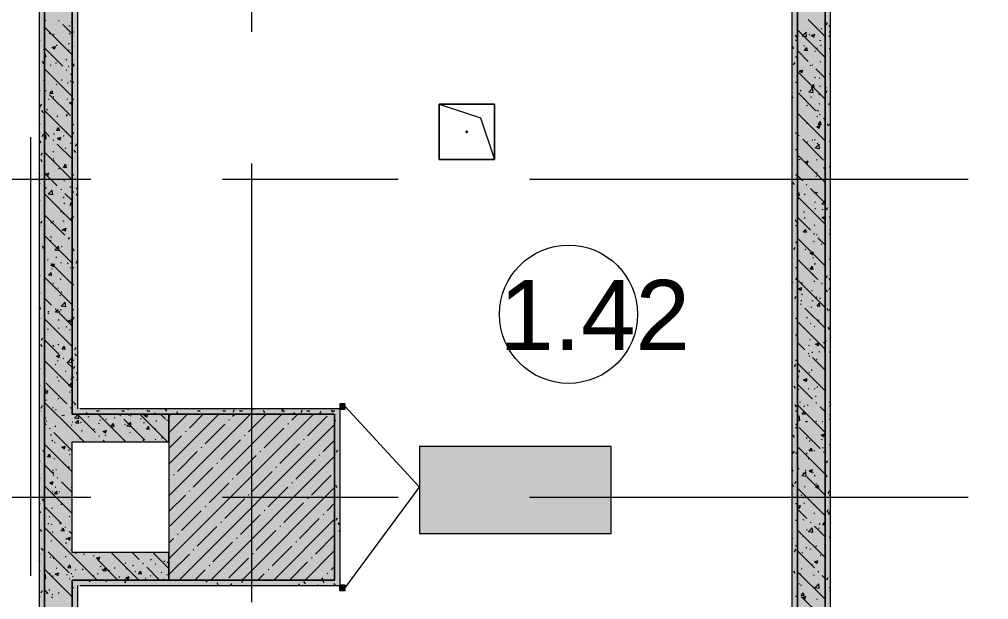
# Model space of a CAD drawing. Header units: millimetres. Extents: x -3817 to 677485, y -22715 to 103890.
# Drawn here: x 65862 to 69370, y 18540 to 20640 of the extents above; entities that cross this region are included whole.
import ezdxf

# ---------------------------------------------------------------- set-up
doc = ezdxf.new("R2010")
doc.units = ezdxf.units.MM
doc.layers.add('PDF _Геометрия', color=7, linetype='Continuous', true_color=0x1d1d1d)
doc.layers.add('PDF _Сплошная заливка', color=7, linetype='Continuous', true_color=0xffffff)
doc.layers.add('PDF _Текст', color=7, linetype='Continuous')
doc.styles.add('PDF GOST-Common', font='arial.ttf')

msp = doc.modelspace()

# ---------------------------------------------------------------- hatches: boundary and pattern name
at = {"layer": 'PDF _Сплошная заливка', "transparency": 33554559}
for points in [[(65933.3, 17441.3), (65953.3, 17441.3), (65953.3, 24711.3), (65933.3, 24711.3), (65933.3, 17971.4)], [(68658.3, 17581.4), (68678.3, 17581.4), (68678.3, 22941.3), (68658.3, 22941.3), (68658.3, 17589.3)], [(68778.3, 17561.3), (68798.3, 17561.3), (68798.3, 22941.3), (68778.3, 22941.3), (68778.3, 17971.4)], [(67003.3, 19211.3), (67003.3, 19231.3), (66053.3, 19231.3), (66053.3, 19211.3), (66721.3, 19211.3)], [(66053.3, 17561.3), (66073.3, 17561.3), (66073.3, 18611.3), (66053.3, 18611.3), (66053.3, 17971.4)], [(67023.3, 18591.3), (67023.3, 18611.3), (66073.3, 18611.3), (66073.3, 18591.3), (67003.3, 18591.3)]]:
    msp.add_hatch(color=256, dxfattribs=at).paths.add_polyline_path(points)

# ---------------------------------------------------------------- linework, layer by layer
at = {"layer": 'PDF _Геометрия', "color": 9, "lineweight": 9, "true_color": 0xc0c0c0}
for points in [[(67383.3, 23061.3), (66503.3, 23061.3), (66503.3, 24611.4), (66403.3, 24611.4), (66403.3, 23061.3), (66053.3, 23061.3), (66053.3, 24611.4), (66403.3, 24611.4), (66403.3, 24711.3), (66053.3, 24711.3), (65953.3, 24711.3), (65953.3, 17461.3), (66053.3, 17461.3), (66803.3, 17461.3), (66803.3, 16791.3), (66803.3, 17441.3), (66803.3, 17461.3), (65953.3, 17461.3), (65953.3, 24711.3), (66383.3, 24711.3), (66403.3, 24711.3), (66403.3, 25211.3), (66883.3, 25211.3), (66895.3, 25211.3)], [(66375.3, 24731.3), (65933.3, 24731.3), (65933.3, 24711.3), (65933.3, 17441.3), (65953.3, 17441.3)], [(68543.3, 22961.3), (68678.3, 22961.3), (68678.3, 17561.3), (66053.3, 17561.3), (66053.3, 18611.3), (66403.3, 18611.3), (66403.3, 18711.3), (66053.3, 18711.3), (66053.3, 19111.3), (66403.3, 19111.3), (66403.3, 19211.3), (66053.3, 19211.3), (66053.3, 22961.3), (67383.3, 22961.3)], [(67388.3, 22961.3), (66073.3, 22961.3), (66053.3, 22961.3), (66053.3, 19231.3), (66053.3, 19211.3), (67003.3, 19211.3), (67003.3, 18611.3), (66073.3, 18611.3), (66053.3, 18611.3), (66053.3, 17561.3), (66073.3, 17561.3), (68678.3, 17561.3), (68678.3, 17581.4), (68678.3, 22941.3), (68678.3, 22961.3), (68538.3, 22961.3)], [(70553.3, 17561.3), (68778.3, 17561.3), (68778.3, 22961.3), (68778.3, 22941.3), (68778.3, 17561.3), (68798.3, 17561.3), (71053.3, 17561.3)], [(67023.3, 18591.3), (67023.3, 18611.3), (67023.3, 19231.3), (67003.3, 19231.3)]]:
    msp.add_lwpolyline(points, dxfattribs=at)
at = {"layer": 'PDF _Геометрия', "color": 7, "lineweight": 9}
for points in [[(68658.3, 22941.3), (68658.3, 22920.4), (68658.3, 17589.3)], [(66073.3, 19231.3), (66073.3, 19252.3), (66073.3, 22933.3)], [(68798.3, 17581.4), (68798.3, 22933.3)], [(67381.3, 20333.3), (67531.3, 20283.3), (67581.3, 20133.3)], [(67003.3, 19231.3), (66081.3, 19231.3)], [(67041.3, 18583.1), (67310.5, 18947.2), (67041.3, 19239.3)], [(66073.3, 17581.4), (66073.3, 18591.3)], [(66081.3, 18591.3), (67023.3, 18591.3)]]:
    msp.add_lwpolyline(points, dxfattribs=at)
at = {"layer": 'PDF _Геометрия', "color": 253, "lineweight": 9, "true_color": 0xaaaaaa}
for points in [[(66703.3, 20594.7), (66703.3, 21229.7)], [(65903.3, 18626), (65903.3, 20213.5)], [(66703.3, 18530.9), (66703.3, 20118.4)], [(64533.8, 20061.3), (66121.3, 20061.3)], [(66597.6, 20061.3), (67232.6, 20061.3)], [(67708.8, 20061.3), (69296.3, 20061.3)], [(64533.8, 18911.3), (66121.3, 18911.3)], [(66597.6, 18911.3), (67232.6, 18911.3)], [(67708.8, 18911.3), (69296.3, 18911.3)]]:
    msp.add_lwpolyline(points, dxfattribs=at)
at = {"layer": 'PDF _Геометрия', "color": 252, "lineweight": 9, "true_color": 0x878787}
for points in [[(65955.3, 20635.2), (65957.9, 20637.2)], [(66006.8, 20634.1), (66004.2, 20636.6)], [(66053.3, 20627.9), (66050.6, 20628.1), (66053.3, 20631.3)], [(68778.3, 20578.2), (68717.4, 20639.1)], [(66053.3, 20512.1), (65953.3, 20612.1)], [(65970.5, 20590.9), (65973.3, 20589.1)], [(66053.3, 20587.6), (66019.3, 20621.5)], [(66042.4, 20617), (66045.7, 20617.5)], [(68778.3, 20502.7), (68678.3, 20602.7)], [(68680.4, 20599), (68682.9, 20596.7)], [(68711.2, 20577), (68695.4, 20579.5), (68709.3, 20593.9)], [(68711.2, 20577), (68709.3, 20593.9)], [(68764.4, 20604.5), (68767, 20606.6)], [(65953.3, 20576.1), (65955.8, 20578)], [(65985.5, 20586.5), (65988, 20584.2)], [(66042.9, 20587.4), (66045.6, 20589.4)], [(68678.3, 20580.2), (68678.9, 20580.3)], [(68720.1, 20585.7), (68723.4, 20586.2)], [(68737.3, 20576.1), (68728.4, 20582.1), (68740.9, 20586.9)], [(68737.3, 20576.1), (68740.9, 20586.8)], [(68758.4, 20565), (68761.2, 20563.2)], [(66019.3, 20470.7), (65953.3, 20536.7)], [(65989.4, 20532.2), (65980.5, 20538.2), (65993, 20543)], [(65989.4, 20532.2), (65993, 20542.9)], [(65995.6, 20546.9), (65999, 20547.3)], [(66040.1, 20552.8), (66043.5, 20553.2)], [(66040.8, 20528.2), (66043.4, 20530.2)], [(68717.4, 20488.3), (68678.3, 20527.4)], [(68701, 20545.1), (68703.8, 20543.3)], [(68714.6, 20526.6), (68704, 20527.5), (68712.6, 20537.8)], [(68714.7, 20526.6), (68712.6, 20537.7)], [(68740.6, 20524.5), (68744, 20524.9)], [(68748.3, 20536.8), (68750.8, 20534.5)], [(68762.2, 20545.4), (68764.9, 20547.4)], [(65953.3, 20518.6), (65953.6, 20518.8)], [(65953.3, 20512.1), (65956.3, 20515.7)], [(65953.3, 20505), (65958.3, 20504.6)], [(65958.4, 20504.5), (65956.3, 20515.7)], [(66030.8, 20496.1), (66033.6, 20494.3)], [(68760.1, 20486.2), (68762.7, 20488.2)], [(66053.3, 20361.2), (65953.3, 20461.3)], [(65973.4, 20476.2), (65976.2, 20474.4)], [(65993.4, 20482.6), (65996.7, 20483.1)], [(66034.4, 20455.6), (66031.9, 20458.1)], [(66038.6, 20469), (66041.3, 20471)], [(68778.3, 20351.9), (68678.3, 20451.9)], [(68694, 20447.2), (68685.2, 20453.1), (68697.6, 20457.9)], [(68693.9, 20454.4), (68697.2, 20454.8)], [(68694, 20447.1), (68697.6, 20457.9)], [(68723, 20474.6), (68725.8, 20472.8)], [(68732.4, 20473.2), (68729.9, 20475.7)], [(68778.3, 20427.4), (68745, 20460.6)], [(66013.9, 20421.4), (66017.3, 20421.8)], [(66046.1, 20418.2), (66048.5, 20415.9)], [(66053.3, 20436.7), (66047, 20443)], [(68741, 20430.7), (68743.5, 20428.4)], [(68757.9, 20427), (68760.6, 20429)], [(65959, 20380.1), (65956.5, 20382.7)], [(65983, 20370.8), (65972.4, 20371.8), (65981, 20382)], [(65983, 20370.8), (65981, 20381.9)], [(65995.4, 20405.7), (65998.3, 20403.9)], [(66036.4, 20409.8), (66039.1, 20411.8)], [(68688.4, 20383.8), (68691.2, 20382)], [(68734.8, 20374.4), (68719, 20376.8), (68732.8, 20391.3)], [(68739.3, 20392.9), (68728.7, 20393.8), (68737.3, 20404)], [(68734.8, 20374.3), (68732.8, 20391.2)], [(68739.3, 20392.8), (68737.3, 20404)], [(68759.4, 20399), (68762.7, 20399.4)], [(65967.2, 20351.2), (65970.5, 20351.7)], [(66047, 20292.1), (65971.6, 20367.6)], [(65985, 20361.4), (65987.5, 20359.1)], [(66034.3, 20350.6), (66036.9, 20352.6)], [(68745, 20309.7), (68678.3, 20376.5)], [(68679.9, 20373.8), (68682.4, 20371.6)], [(68725.9, 20359.9), (68728.7, 20358.1)], [(68755.7, 20367.8), (68758.4, 20369.8)], [(66053.3, 20210.4), (65953.3, 20310.4)], [(65960.8, 20314.8), (65963.6, 20313)], [(66052.3, 20331.7), (66043.4, 20337.7), (66053.3, 20341.5)], [(66052.3, 20331.7), (66053.3, 20334.6)], [(68712.6, 20328.9), (68715.9, 20329.3)], [(68747.8, 20311.6), (68750.3, 20309.3)], [(68753.6, 20308.6), (68756.2, 20310.6)], [(68757.1, 20334.7), (68760.4, 20335.2)], [(65998.3, 20290.9), (66001.1, 20289.1)], [(66032.1, 20291.4), (66034.8, 20293.5)], [(66032.7, 20295.9), (66036, 20296.3)], [(66052.9, 20299.1), (66053.3, 20298.8)], [(68778.3, 20201), (68678.3, 20301)], [(68747.9, 20289.4), (68750.8, 20287.6)], [(68760.1, 20294.7), (68757.6, 20297.2)], [(68778.3, 20276.5), (68772.7, 20282.1)], [(66007.7, 20237.1), (65997.1, 20238), (66005.6, 20248.3)], [(66007.7, 20237.1), (66005.6, 20248.2)], [(68710.4, 20264.6), (68713.7, 20265.1)], [(68748, 20252.6), (68760.5, 20257.4)], [(68748, 20252.6), (68756.9, 20246.7)], [(68751.4, 20249.4), (68754.1, 20251.5)], [(68764, 20259.1), (68753.4, 20260.1), (68761.9, 20270.3)], [(68756.9, 20246.6), (68760.5, 20257.3)], [(68764, 20259.1), (68761.9, 20270.2)], [(68777.7, 20273.5), (68778.3, 20273.6)], [(65971.6, 20216.7), (65953.3, 20235)], [(65953.3, 20220.7), (65957.2, 20224.8)], [(65953.3, 20208.9), (65959.2, 20207.9)], [(65959.2, 20207.9), (65957.2, 20224.8)], [(65985.9, 20225.8), (65989.2, 20226.2)], [(66009, 20202.8), (66000.2, 20208.7), (66012.6, 20213.5)], [(66009, 20202.7), (66012.6, 20213.5)], [(66020.3, 20220.4), (66023.2, 20218.6)], [(66029.9, 20232.2), (66032.6, 20234.3)], [(66030.4, 20231.6), (66033.7, 20232.1)], [(68684.7, 20219.2), (68682.2, 20221.7)], [(68772.7, 20131.2), (68697.2, 20206.6)], [(68740.5, 20205.5), (68742.9, 20203.3)], [(65986.6, 20201.6), (65984.1, 20204.1)], [(66053.3, 20135), (65999.2, 20189)], [(66027.8, 20173), (66030.4, 20175.1)], [(66045.6, 20193), (66048, 20190.8)], [(66051, 20170.4), (66053.3, 20170.7)], [(68713.3, 20198.5), (68716.1, 20196.7)], [(68730.9, 20203.4), (68734.2, 20203.8)], [(68758.4, 20171.8), (68742.6, 20174.2), (68756.4, 20188.6)], [(68749.2, 20190.2), (68751.9, 20192.3)], [(68750.8, 20174.6), (68753.6, 20172.8)], [(68758.4, 20171.7), (68756.4, 20188.6)], [(66053.3, 20059.5), (65953.3, 20159.5)], [(65983.6, 20161.5), (65987, 20162)], [(65984.5, 20136.2), (65986.9, 20133.9)], [(68778.3, 20050.1), (68678.3, 20150.1)], [(68679.4, 20148.7), (68681.8, 20146.4)], [(65985.7, 20129.6), (65988.5, 20127.8)], [(66004.2, 20100.3), (66007.5, 20100.7)], [(66032.4, 20103.4), (66021.7, 20104.3), (66030.3, 20114.5)], [(66023.2, 20105.7), (66026, 20103.9)], [(66025.6, 20113.8), (66028.3, 20115.9)], [(66032.4, 20103.3), (66030.3, 20114.5)], [(68678.3, 20107.9), (68680.8, 20106.4)], [(68684.1, 20133.2), (68687.5, 20133.7)], [(68713.6, 20117.7), (68704.8, 20123.7), (68717.2, 20128.5)], [(68713.6, 20117.7), (68717.2, 20128.4)], [(68747.1, 20131), (68749.7, 20133.1)], [(68772.8, 20104.1), (68775.7, 20102.3)], [(68778.3, 20126.3), (68778, 20126.3), (68778.3, 20126.6)], [(65999.2, 20038.2), (65953.3, 20084.1)], [(65965.7, 20073.8), (65956.9, 20079.8), (65969.3, 20084.6)], [(65965.8, 20073.8), (65969.4, 20084.5)], [(66052.4, 20074), (66053.3, 20073.2)], [(68697.2, 20055.8), (68678.3, 20074.8)], [(68744.9, 20071.9), (68747.6, 20073.9)], [(68747.3, 20086.5), (68749.7, 20084.2)], [(68749.7, 20077.9), (68753, 20078.3)], [(65957.4, 20030.1), (65960.8, 20030.6)], [(66023.5, 20054.7), (66026.1, 20056.7)], [(66045.3, 20035.2), (66048.1, 20033.4)], [(68712.3, 20040.7), (68709.8, 20043.2)], [(66053.3, 19908.6), (65953.3, 20008.6)], [(65982.8, 20005.3), (65966.9, 20007.8), (65980.8, 20022.2)], [(65982.8, 20005.3), (65980.8, 20022.2)], [(66014.3, 20023.1), (66011.8, 20025.6)], [(66021.3, 19995.5), (66024, 19997.5)], [(66053.3, 19984.1), (66026.9, 20010.5)], [(68678.3, 20007.4), (68683.7, 20013.9)], [(68678.3, 20003.5), (68685.8, 20002.8)], [(68778.3, 19899.3), (68678.3, 19999.3)], [(68685.8, 20002.7), (68683.7, 20013.9)], [(68702.9, 20007.8), (68706.2, 20008.2)], [(68778.3, 19974.8), (68724.9, 20028.1)], [(68738.2, 20013.3), (68741, 20011.5)], [(68742.8, 20012.7), (68745.4, 20014.7)], [(68747.4, 20013.6), (68750.7, 20014.1)], [(66023, 19974.8), (66026.3, 19975.2)], [(66045, 19967.9), (66047.5, 19965.6)], [(66053.3, 19970), (66046.4, 19970.6), (66053.3, 19978.7)], [(68680.8, 19993.4), (68683.6, 19991.6)], [(68739.9, 19980.4), (68742.4, 19978.1)], [(68778.3, 19969.7), (68766.1, 19971.6), (68778.3, 19984.2)], [(68775.7, 19989.4), (68778.3, 19987.8)], [(66026.9, 19859.6), (65953.3, 19933.3)], [(65953.3, 19924.4), (65956, 19922.7)], [(66010.6, 19944.3), (66013.5, 19942.5)], [(66019.1, 19936.3), (66021.8, 19938.3)], [(68700.6, 19943.5), (68703.9, 19943.9)], [(68740.6, 19953.5), (68743.3, 19955.5)], [(68776.5, 19917.2), (68767.6, 19923.2), (68778.3, 19927.3)], [(68768, 19952.4), (68771.3, 19952.8)], [(65976.2, 19904.7), (65979.5, 19905.1)], [(65983.9, 19911.1), (65986.4, 19908.8)], [(66020.7, 19910.5), (66024, 19911)], [(66048.1, 19920.5), (66051, 19918.7)], [(68724.9, 19877.3), (68678.3, 19923.9)], [(68678.8, 19923.5), (68681.3, 19921.3)], [(68702.8, 19922.9), (68705.7, 19921.1)], [(68738.4, 19894.3), (68741.1, 19896.3)], [(68776.5, 19917.2), (68778.3, 19922.4)], [(66053.3, 19757.8), (65953.3, 19857.8)], [(66017, 19877.1), (66019.6, 19879.1)], [(66028.6, 19873.3), (66019.8, 19879.3), (66032.2, 19884.1)], [(66028.6, 19873.3), (66032.2, 19884)], [(68710.5, 19869.1), (68699.8, 19870), (68708.4, 19880.2)], [(68710.5, 19869), (68708.4, 19880.2)], [(68721.2, 19882.2), (68724.5, 19882.7)], [(68740, 19862.2), (68737.5, 19864.7)], [(68746.8, 19861.3), (68749.2, 19859)], [(65954.2, 19847), (65953.3, 19852)], [(65953.3, 19847.1), (65954.2, 19847)], [(65973.9, 19840.4), (65977.2, 19840.8)], [(65975.3, 19854), (65978.1, 19852.2)], [(66006.3, 19802.7), (65990.5, 19805.1), (66004.4, 19819.6)], [(66006.3, 19802.6), (66004.4, 19819.5)], [(66014.8, 19817.9), (66017.5, 19819.9)], [(66042, 19844.6), (66039.4, 19847.1)], [(66041.3, 19849.3), (66044.6, 19849.7)], [(66051.8, 19848.8), (66053.3, 19847.5)], [(68778.3, 19748.4), (68678.3, 19848.4)], [(68736.3, 19835.1), (68738.9, 19837.1)], [(68778.3, 19823.9), (68752.6, 19849.6)], [(68763.1, 19828), (68766, 19826.2)], [(68705.7, 19808.2), (68708.5, 19806.4)], [(68733.2, 19788.3), (68724.4, 19794.2), (68736.8, 19799)], [(68733.2, 19788.2), (68736.8, 19799)], [(65966.5, 19769.1), (65964, 19771.6)], [(65985.3, 19744.4), (65976.5, 19750.4), (65989, 19755.1)], [(66053.3, 19682.4), (65979.1, 19756.6)], [(65985.4, 19744.3), (65989, 19755.1)], [(65994.5, 19779.1), (65997.8, 19779.6)], [(66012.6, 19758.7), (66015.3, 19760.8)], [(66035.6, 19759.1), (66038.4, 19757.3)], [(68752.6, 19698.7), (68678.3, 19773)], [(68734.1, 19775.9), (68736.8, 19778)], [(68739.4, 19755.2), (68741.9, 19753)], [(68739.9, 19756.8), (68743.3, 19757.2)], [(65978.8, 19713.3), (65968.2, 19714.2), (65976.8, 19724.5)], [(65978.8, 19713.3), (65976.8, 19724.4)], [(65978.1, 19739.2), (65981, 19737.4)], [(66044.5, 19742.8), (66047, 19740.5)], [(68735.1, 19735.3), (68724.5, 19736.3), (68733.1, 19746.5)], [(68727.8, 19737.7), (68730.6, 19735.9)], [(68732, 19716.7), (68734.6, 19718.8)], [(68735.1, 19735.3), (68733.1, 19746.4)], [(66053.3, 19606.9), (65953.3, 19706.9)], [(65983.4, 19685.9), (65985.9, 19683.7)], [(66010.5, 19699.5), (66013.1, 19701.6)], [(68678.3, 19698.4), (68680.8, 19696.1)], [(68778.3, 19597.5), (68678.3, 19697.5)], [(68693.2, 19686.6), (68696.5, 19687.1)], [(68737.7, 19692.5), (68741, 19692.9)], [(68767.6, 19683.6), (68765.1, 19686.1)], [(66000.2, 19668.7), (66003, 19666.9)], [(66013.2, 19653.7), (66016.5, 19654.1)], [(68690, 19659.3), (68681.1, 19665.3), (68693.6, 19670.1)], [(68690, 19659.3), (68693.6, 19670)], [(68693.1, 19646.8), (68696, 19645)], [(68729.8, 19657.5), (68732.4, 19659.6)], [(65979.1, 19605.7), (65953.3, 19631.5)], [(66008.3, 19640.3), (66011, 19642.4)], [(66029.9, 19600.1), (66014.1, 19602.5), (66027.9, 19616.9)], [(66029.9, 19600), (66028, 19616.9)], [(66051.3, 19623.7), (66053.3, 19621.9)], [(68692.2, 19608.2), (68689.7, 19610.7)], [(68690.9, 19622.4), (68694.2, 19622.8)], [(68730.6, 19622.9), (68733.5, 19621.1)], [(68746.2, 19636.2), (68748.7, 19633.9)], [(68759.8, 19601.6), (68749.2, 19602.5), (68757.7, 19612.7)], [(68759.8, 19601.5), (68757.8, 19612.7)], [(68758.2, 19631.2), (68761.6, 19631.7)], [(65965.6, 19577.9), (65968.4, 19576.1)], [(65966.4, 19583.5), (65969.8, 19584)], [(65994.2, 19590.6), (65991.7, 19593.1)], [(66003.5, 19579.6), (65992.9, 19580.5), (66001.4, 19590.7)], [(66003.5, 19579.5), (66001.5, 19590.7)], [(66006.2, 19581.2), (66008.8, 19583.2)], [(66053.3, 19531.5), (66006.8, 19578)], [(66011, 19589.4), (66014.3, 19589.8)], [(68778.3, 19522.2), (68704.8, 19595.6)], [(68727.6, 19598.3), (68730.3, 19600.4)], [(66053.3, 19456), (65953.3, 19556)], [(66003, 19554), (66005.9, 19552.2)], [(66048.2, 19543.9), (66039.4, 19549.8), (66051.8, 19554.6)], [(66048.2, 19543.8), (66051.8, 19554.6)], [(68778.3, 19446.7), (68678.3, 19546.7)], [(68711.5, 19561.1), (68714.8, 19561.5)], [(68725.5, 19539.2), (68728.1, 19541.2)], [(68752.7, 19552.4), (68755.5, 19550.6)], [(65964.2, 19519.3), (65967.5, 19519.7)], [(66004, 19522), (66006.7, 19524)], [(66031.5, 19528.1), (66034.8, 19528.6)], [(66044, 19517.6), (66046.5, 19515.3)], [(68738.9, 19530.1), (68741.4, 19527.8)], [(68777, 19505.8), (68778.3, 19505.9)], [(66006.8, 19427.2), (65953.3, 19480.7)], [(66025.1, 19483.5), (66027.9, 19481.7)], [(68678.3, 19472.8), (68680.3, 19471)], [(68704.8, 19444.8), (68678.3, 19471.3)], [(68723.3, 19480), (68726, 19482)], [(68752.8, 19458.8), (68744, 19464.8), (68756.4, 19469.6)], [(68752.8, 19458.8), (68756.4, 19469.5)], [(68778.3, 19468.4), (68773.8, 19468.8), (68778.3, 19474)], [(65982.9, 19460.8), (65985.4, 19458.5)], [(65984.7, 19458), (65988.1, 19458.4)], [(66001.8, 19462.8), (66004.5, 19464.8)], [(66028.2, 19445.8), (66017.5, 19446.8), (66026.1, 19457)], [(66028.2, 19445.8), (66026.1, 19456.9)], [(68718.1, 19461.6), (68720.9, 19459.8)], [(68730.2, 19435.6), (68733.5, 19436.1)], [(68755.5, 19437.7), (68758.4, 19435.9)], [(68774.7, 19441.5), (68778, 19441.9)], [(66053.3, 19305.2), (65953.3, 19405.2)], [(66005, 19414.9), (65996.1, 19420.9), (66008.6, 19425.7)], [(65999.7, 19403.6), (66002.3, 19405.6)], [(66005, 19414.9), (66008.6, 19425.6)], [(66021.8, 19412.1), (66019.3, 19414.6)], [(66053.3, 19380.7), (66034.4, 19399.5)], [(66053.3, 19397.5), (66037.7, 19399.9), (66051.5, 19414.3)], [(66050.3, 19402.7), (66053.3, 19403.1)], [(66050.8, 19398.5), (66053.3, 19396.3)], [(66053.3, 19399.3), (66051.5, 19414.3)], [(68719.9, 19429.7), (68717.4, 19432.2)], [(68721.1, 19420.8), (68723.8, 19422.8)], [(68778.3, 19371.3), (68732.4, 19417.1)], [(68745.7, 19411), (68748.2, 19408.8)], [(65990.5, 19392.6), (65993.3, 19390.8)], [(66028, 19368.7), (66030.8, 19366.9)], [(68778.3, 19295.8), (68678.3, 19395.8)], [(68682.7, 19371.2), (68685.5, 19369.4)], [(68683.4, 19365.5), (68686.7, 19365.9)], [(68719, 19361.6), (68721.6, 19363.6)], [(68727.9, 19371.4), (68731.3, 19371.8)], [(68777.6, 19367.2), (68778.3, 19366.8)], [(65997.5, 19344.4), (66000.2, 19346.4)], [(66003.5, 19332.5), (66006.8, 19333)], [(66048, 19338.4), (66051.3, 19338.8)], [(68678.3, 19354.9), (68679.6, 19356.4)], [(68678.3, 19345.6), (68681.6, 19345.3)], [(68681.6, 19345.2), (68679.6, 19356.4)], [(68709.6, 19329.9), (68700.7, 19335.9), (68713.2, 19340.6)], [(68709.6, 19329.8), (68713.2, 19340.6)], [(65953.3, 19292.1), (65965.3, 19296.8)], [(65955.1, 19302.2), (65957.9, 19300.4)], [(66034.4, 19248.6), (65959, 19324.1)], [(65961.7, 19286), (65965.3, 19296.7)], [(66052.8, 19312.1), (66042.2, 19313), (66050.8, 19323.2)], [(66050, 19298.2), (66052.8, 19296.4)], [(66052.9, 19312), (66050.8, 19323.2)], [(68732.4, 19266.2), (68678.3, 19320.4)], [(68681.2, 19301.2), (68684.5, 19301.7)], [(68716.8, 19302.4), (68719.5, 19304.4)], [(68738.4, 19304.9), (68740.8, 19302.7)], [(68748.5, 19310.1), (68751.8, 19310.5)], [(65953.3, 19291.7), (65961.7, 19286)], [(65956.7, 19262.4), (65960, 19262.8)], [(65995.3, 19285.2), (65998, 19287.3)], [(66001.2, 19268.3), (66004.6, 19268.7)], [(66043.5, 19292.5), (66045.9, 19290.2)], [(68743, 19276.3), (68745.8, 19274.5)], [(66096.2, 19111.3), (66053.3, 19154.3), (65953.3, 19254.3)], [(65982.4, 19235.6), (65984.8, 19233.4)], [(65993.2, 19226), (65995.8, 19228.1)], [(66049.5, 19233.5), (66047, 19236.1)], [(68678.3, 19247.2), (68679.7, 19245.8)], [(68778.3, 19144.9), (68678.3, 19244.9)], [(68685.5, 19256.5), (68688.4, 19254.7)], [(68695.7, 19212.5), (68704.2, 19222.7)], [(68701.7, 19240), (68705, 19240.4)], [(68714.7, 19243.2), (68717.3, 19245.3)], [(68747.5, 19251.1), (68745, 19253.7)], [(68778.3, 19220.4), (68760.1, 19238.6)], [(65954.5, 19198.1), (65957.8, 19198.6)], [(66015.4, 19207.4), (66018.2, 19205.6)], [(66021.8, 19207), (66025.1, 19207.4)], [(66077, 19194.8), (66061.2, 19197.3), (66074.8, 19211.3)], [(66077.5, 19178.3), (66066.9, 19179.3), (66075.5, 19189.5)], [(66137.5, 19145.5), (66071.7, 19211.3)], [(66077.1, 19194.8), (66075.1, 19211.3)], [(66077.5, 19178.3), (66075.5, 19189.4)], [(66110.3, 19203.4), (66113.1, 19201.6)], [(66247.1, 19111.3), (66147.1, 19211.3)], [(66154, 19191.2), (66156.4, 19188.9)], [(66174.7, 19192.7), (66177.3, 19194.7)], [(66205.2, 19199.4), (66208, 19197.6)], [(66228, 19205.9), (66225.5, 19208.4)], [(66316, 19117.9), (66240.6, 19193.3)], [(66257.7, 19209), (66260.1, 19206.7)], [(66264.5, 19204.1), (66267.1, 19206.1)], [(66398, 19111.3), (66298, 19211.3)], [(66300.1, 19195.4), (66303, 19193.5)], [(66323.3, 19200.2), (66314.5, 19206.2), (66326.9, 19210.9)], [(66323.4, 19200.1), (66327, 19210.9)], [(66391.5, 19193.3), (66373.4, 19211.3)], [(66395, 19191.3), (66397.9, 19189.5)], [(68678.3, 19198.4), (68684.5, 19204.9)], [(68678.3, 19189.3), (68686.5, 19188)], [(68686.5, 19188), (68684.5, 19204.9)], [(68695.7, 19212.5), (68706.3, 19211.5)], [(68706.3, 19211.5), (68704.2, 19222.6)], [(65959, 19173.2), (65953.3, 19178.9)], [(65958, 19187.5), (65960.8, 19185.7)], [(65974.1, 19158.1), (65971.6, 19160.6)], [(65991, 19166.8), (65993.7, 19168.9)], [(66050.3, 19173.4), (66052.7, 19171.1)], [(66052.9, 19183.5), (66053.3, 19183.3), (66055.7, 19181.7)], [(66083.4, 19180.2), (66086, 19182.2)], [(66131.8, 19157.5), (66135.1, 19158)], [(66147.8, 19179.5), (66150.6, 19177.7)], [(66174, 19142.8), (66165.1, 19148.8), (66177.6, 19153.6)], [(66174, 19142.8), (66177.6, 19153.5)], [(66205, 19167.2), (66194.4, 19168.1), (66203, 19178.3)], [(66199.2, 19166.4), (66202.5, 19166.8)], [(66205.1, 19167.1), (66203, 19178.3)], [(66242.7, 19175.5), (66245.5, 19173.7)], [(66266.8, 19165.4), (66251, 19167.8), (66264.8, 19182.3)], [(66266.8, 19165.3), (66264.9, 19182.2)], [(66311.4, 19181.2), (66314.8, 19181.6)], [(66332.6, 19156), (66321.9, 19157), (66330.5, 19167.2)], [(66332.6, 19156), (66330.5, 19167.1)], [(66337.6, 19171.5), (66340.4, 19169.7)], [(66354.7, 19158.2), (66357.3, 19160.2)], [(66356, 19187), (66359.3, 19187.5)], [(68760.1, 19087.7), (68684.7, 19163.1)], [(68707.6, 19185.9), (68710.4, 19184.1)], [(68712.5, 19184), (68715.2, 19186.1)], [(68745.2, 19185.9), (68747.6, 19183.6)], [(68767.2, 19184.6), (68770.6, 19185.1)], [(65975, 19136.9), (65978.3, 19137.3)], [(66053.3, 19078.9), (65986.6, 19145.5)], [(66081.2, 19121), (66083.9, 19123)], [(66087.3, 19151.7), (66090.6, 19152.1)], [(66152.6, 19130.5), (66150.1, 19133)], [(66171.7, 19111.3), (66165.2, 19117.9)], [(66172.5, 19133.5), (66175.2, 19135.5)], [(66262.3, 19144.9), (66265, 19146.9)], [(66354, 19120.7), (66356.5, 19118.4)], [(66376.5, 19125.8), (66379.8, 19126.2)], [(68710.3, 19124.8), (68713, 19126.9)], [(68772.4, 19129.4), (68763.6, 19135.3), (68776, 19140.1)], [(68765, 19120.4), (68768.3, 19120.8)], [(68772.4, 19129.3), (68776, 19140.1)], [(66053.3, 19003.4), (65953.3, 19103.4)], [(65980, 19117), (65982.8, 19115.2)], [(65988.9, 19107.6), (65991.5, 19109.7)], [(66024.6, 19085.5), (66015.7, 19091.5), (66028.2, 19096.2)], [(66024.6, 19085.4), (66028.2, 19096.2)], [(66074.9, 19113), (66077.5, 19111.3)], [(66267, 19111.3), (66268, 19111.5)], [(66309.2, 19116.9), (66312.5, 19117.3)], [(68778.3, 18994.1), (68678.3, 19094.1)], [(68731, 19077.8), (68720.3, 19078.7), (68728.9, 19088.9)], [(68720.5, 19114.5), (68723.8, 19115)], [(68731, 19077.7), (68728.9, 19088.9)], [(68767.9, 19091.1), (68770.7, 19089.3)], [(65974.7, 19055.8), (65964, 19056.7), (65972.6, 19066.9)], [(65974.7, 19055.7), (65972.6, 19066.9)], [(65986.7, 19048.5), (65989.4, 19050.5)], [(66040.5, 19081.5), (66043.9, 19082)], [(66042.9, 19067.3), (66045.4, 19065)], [(68708.2, 19065.6), (68710.8, 19067.7)], [(68710.5, 19071.2), (68713.3, 19069.4)], [(68718.2, 19050.2), (68721.5, 19050.7)], [(68737.8, 19079.8), (68740.3, 19077.5)], [(68775.2, 19072.6), (68772.7, 19075.1)], [(65986.6, 18994.7), (65953.3, 19028)], [(66038.3, 19017.3), (66041.6, 19017.7)], [(66040.3, 19022.1), (66043.1, 19020.3)], [(68678.3, 19021.6), (68679.2, 19020.7)], [(68684.7, 19012.3), (68678.3, 19018.7)], [(65981.8, 19010.5), (65984.3, 19008.2)], [(65982.9, 19002.3), (65985.7, 19000.5)], [(65984.5, 18989.3), (65987.2, 18991.3)], [(65993.8, 19011.4), (65997.1, 19011.8)], [(66001.7, 18979.6), (65999.2, 18982.1)], [(68710.1, 18985.4), (68694.2, 18987.9), (68708.1, 19002.3)], [(68699.8, 18997.2), (68697.2, 18999.7)], [(68706, 19006.5), (68708.7, 19008.5)], [(68710.1, 18985.4), (68708.1, 19002.3)], [(68778.3, 18918.7), (68712.3, 18984.6)], [(68729.2, 19000.4), (68720.3, 19006.4), (68732.8, 19011.2)], [(68729.2, 19000.4), (68732.8, 19011.1)], [(68732.5, 19000.7), (68735.3, 18998.9)], [(68738.8, 18989), (68742.1, 18989.4)], [(66053.3, 18852.6), (65953.3, 18952.6)], [(65981.3, 18956.6), (65972.5, 18962.5), (65984.9, 18967.3)], [(65981.3, 18956.5), (65984.9, 18967.3)], [(65991.5, 18947.1), (65994.8, 18947.6)], [(66053.3, 18928), (66014.3, 18967)], [(66049.7, 18948.3), (66052.2, 18946)], [(68778.3, 18843.2), (68678.3, 18943.2)], [(68703.8, 18947.3), (68706.5, 18949.3)], [(68744.7, 18960.7), (68747.1, 18958.5)], [(68755.6, 18944), (68745, 18945), (68753.6, 18955.2)], [(68755.6, 18944), (68753.6, 18955.1)], [(65982.4, 18930.1), (65985, 18932.1)], [(65999.3, 18922), (65988.7, 18923), (65997.3, 18933.2)], [(65999.3, 18922), (65997.3, 18933.1)], [(66004.9, 18931.8), (66007.8, 18930)], [(68692, 18918.9), (68695.3, 18919.3)], [(68697.9, 18909.9), (68700.7, 18908.1)], [(66014.3, 18816.1), (65953.3, 18877.2)], [(65980.2, 18870.9), (65982.9, 18872.9)], [(66012.1, 18885.9), (66015.4, 18886.3)], [(68678.3, 18877.9), (68689.5, 18882.3)], [(68678.3, 18876.7), (68685.9, 18871.5)], [(68685.9, 18871.5), (68689.5, 18882.2)], [(68701.7, 18888.1), (68704.3, 18890.1)], [(68735.4, 18886), (68738.2, 18884.2)], [(65970.3, 18840.9), (65973.1, 18839.1)], [(66042.4, 18842.2), (66044.9, 18839.9)], [(68712.3, 18833.7), (68678.3, 18867.8)], [(68737.3, 18854.6), (68739.8, 18852.4)], [(68757.5, 18863.5), (68760.8, 18864)], [(65965.3, 18815.8), (65968.6, 18816.2)], [(65978.1, 18811.7), (65980.7, 18813.7)], [(66007.8, 18817), (66010.6, 18815.2)], [(66029.4, 18801.1), (66026.9, 18803.6)], [(68699.5, 18828.9), (68702.2, 18830.9)], [(68727.4, 18818.7), (68724.9, 18821.2)], [(68778.3, 18767.8), (68740, 18806.1)], [(68757.4, 18815.5), (68760.3, 18813.7)], [(68778.3, 18810.5), (68769.7, 18811.2), (68778.2, 18821.4)], [(68778.3, 18821.3), (68778.2, 18821.4)], [(66143.6, 18611.3), (66053.3, 18701.7), (65953.3, 18801.7)], [(65981.3, 18785.3), (65983.8, 18783.1)], [(66024, 18788.3), (66013.4, 18789.2), (66021.9, 18799.4)], [(66024, 18788.2), (66022, 18799.4)], [(66044.2, 18756), (66035.3, 18762), (66047.8, 18766.8)], [(66053.3, 18777.2), (66042, 18788.5)], [(66044.2, 18756), (66047.8, 18766.7)], [(68678.3, 18795.9), (68678.7, 18795.5)], [(68778.3, 18692.3), (68678.3, 18792.3)], [(68697.4, 18769.7), (68700, 18771.7)], [(68710.7, 18793.4), (68714.1, 18793.8)], [(68733.6, 18782.8), (68717.8, 18785.2), (68731.7, 18799.7)], [(68733.6, 18782.7), (68731.7, 18799.6)], [(68755.2, 18799.3), (68758.6, 18799.7)], [(65975.9, 18752.5), (65978.6, 18754.6)], [(66029.8, 18746.5), (66032.7, 18744.7)], [(66030.8, 18760.4), (66034.1, 18760.9)], [(68744.1, 18735.6), (68746.6, 18733.3)], [(68775.8, 18738), (68778.3, 18738.3)], [(65954, 18725.6), (65953.3, 18726.3)], [(66042, 18637.6), (65966.5, 18713)], [(66028.5, 18696.1), (66031.9, 18696.6)], [(66049.2, 18723.1), (66051.7, 18720.8)], [(66066.1, 18706.7), (66068.7, 18708.7)], [(66095.9, 18705), (66099.2, 18705.5)], [(66132.5, 18698), (66130, 18700.5)], [(66294.5, 18611.3), (66194.5, 18711.3)], [(66295.9, 18685.4), (66270, 18711.3)], [(66403.3, 18653.4), (66345.3, 18711.3)], [(68740, 18655.2), (68678.3, 18716.9)], [(68695.2, 18710.5), (68697.9, 18712.6)], [(68708.5, 18729.1), (68711.8, 18729.6)], [(68722.8, 18724.6), (68725.6, 18722.8)], [(68760.3, 18700.7), (68763.1, 18698.9)], [(65973.7, 18693.3), (65976.4, 18695.4)], [(65984, 18690.3), (65987.4, 18690.7)], [(66048.7, 18654.5), (66038, 18655.5), (66046.6, 18665.7)], [(66048.7, 18654.5), (66046.6, 18665.6)], [(66150.3, 18684.5), (66141.5, 18690.4), (66153.9, 18695.2)], [(66219.1, 18611.3), (66145.1, 18685.4)], [(66150.3, 18684.4), (66153.9, 18695.2)], [(66155.2, 18660), (66157.9, 18662)], [(66245, 18671.4), (66247.7, 18673.4)], [(66273.2, 18664.4), (66276.6, 18664.8)], [(66311, 18670.3), (66308.5, 18672.8)], [(66337.4, 18684.7), (66340, 18686.7)], [(66353, 18670.4), (66355.4, 18668.2)], [(66385.5, 18679.2), (66388.9, 18679.6)], [(66403.3, 18671.9), (66397, 18676.2), (66403.3, 18678.6)], [(68729, 18667.9), (68732.4, 18668.3)], [(68748.8, 18671), (68739.9, 18677), (68752.4, 18681.7)], [(68748.8, 18670.9), (68752.4, 18681.7)], [(66053.3, 18550.8), (65953.3, 18650.8)], [(65953.3, 18630.3), (65956, 18633.2)], [(65958, 18616.3), (65956.1, 18633.2)], [(65971.6, 18634.1), (65974.2, 18636.2)], [(65981.8, 18626), (65985.1, 18626.5)], [(66000.9, 18627.1), (65992.1, 18633.1), (66004.5, 18637.9)], [(65995.2, 18655.7), (65998.1, 18653.9)], [(66000.9, 18627.1), (66004.5, 18637.8)], [(66032.7, 18631.8), (66035.5, 18630)], [(66049.1, 18634.9), (66052.4, 18635.3)], [(66063.9, 18647.5), (66066.6, 18649.5)], [(66090.1, 18651.7), (66093, 18649.9)], [(66127.6, 18627.8), (66130.5, 18626)], [(66145.6, 18634.8), (66148, 18632.6)], [(66161.4, 18649.7), (66164.7, 18650.1)], [(66176.2, 18643.4), (66165.6, 18644.3), (66174.1, 18654.5)], [(66176.2, 18643.3), (66174.2, 18654.5)], [(66185.1, 18647.6), (66187.9, 18645.8)], [(66205.9, 18655.5), (66209.2, 18656)], [(66249.3, 18652.6), (66251.7, 18650.4)], [(66280, 18643.6), (66282.8, 18641.8)], [(66303.7, 18632.2), (66293.1, 18633.2), (66301.7, 18643.4)], [(66303.7, 18632.2), (66301.7, 18643.3)], [(66370, 18611.3), (66323.6, 18657.7)], [(66335.2, 18625.5), (66337.9, 18627.6)], [(66374.9, 18639.6), (66377.7, 18637.8)], [(66395.6, 18631.4), (66398, 18629.1)], [(68778.3, 18541.5), (68678.3, 18641.5)], [(68687.4, 18634.2), (68690.3, 18632.4)], [(68693, 18651.3), (68695.7, 18653.4)], [(68736.8, 18629.5), (68739.3, 18627.2)], [(68755.1, 18640.1), (68752.6, 18642.6)], [(68778.3, 18616.9), (68767.6, 18627.6)], [(65953.3, 18617.1), (65958, 18616.4)], [(66041.9, 18617), (66044.4, 18614.8)], [(66057, 18622.5), (66054.5, 18625)], [(66222.5, 18623.8), (66225.4, 18622)], [(66242.8, 18612.2), (66245.5, 18614.2)], [(66256.4, 18612.9), (66247.6, 18618.8), (66260, 18623.6)], [(66256.4, 18612.8), (66260, 18623.6)], [(66291.9, 18613.6), (66294.3, 18611.3)], [(66317.5, 18619.8), (66320.3, 18617.9)], [(66383.3, 18614.9), (66386.6, 18615.3)], [(68682.3, 18597.7), (68685.6, 18598.2)], [(68690.9, 18592.1), (68693.5, 18594.2)], [(68757.2, 18580.2), (68741.4, 18582.6), (68755.2, 18597.1)], [(68757.2, 18580.1), (68755.2, 18597)], [(65966.5, 18562.2), (65953.3, 18575.4)], [(65959.8, 18565.3), (65962.7, 18563.5)], [(65969.4, 18574.9), (65972.1, 18577)], [(65980.8, 18560.2), (65983.3, 18557.9)], [(66002.3, 18564.8), (66005.7, 18565.2)], [(68679.6, 18564.7), (68678.3, 18566.1)], [(68702.1, 18554), (68691.5, 18554.9), (68700, 18565.1)], [(68702.1, 18553.9), (68700.1, 18565.1)], [(65981.6, 18547.1), (65979.1, 18549.6)], [(68767.6, 18476.7), (68692.2, 18552.1)], [(68705.5, 18542.1), (68696.7, 18548), (68709.1, 18552.8)], [(68705.5, 18542), (68709.1, 18552.8)], [(68747.8, 18542.4), (68751.1, 18542.8)]]:
    msp.add_lwpolyline(points, dxfattribs=at)
at = {"layer": 'PDF _Геометрия', "color": 253, "lineweight": 9, "true_color": 0x9b9b9b}
for points in [[(68786.1, 20627.3), (68781.1, 20618.6)], [(66053.3, 20595.6), (66059.6, 20595.6)], [(68797.5, 20609.2), (68792.5, 20617.9)], [(68792.8, 20595.6), (68798.3, 20595.6)], [(65933.3, 20565.1), (65937.7, 20565.1)], [(68670.9, 20565.1), (68678.3, 20565.1)], [(68676.7, 20574.6), (68671.7, 20583.4)], [(68797.3, 20585.7), (68792.3, 20576.9)], [(65953.3, 20536.5), (65949, 20529.1)], [(66056.9, 20540.3), (66053.3, 20546.6)], [(68665.5, 20533), (68660.5, 20541.7)], [(68792.8, 20534.6), (68798.3, 20534.6)], [(65951.3, 20479.3), (65946.3, 20488.1)], [(68670.9, 20504.1), (68678.3, 20504.1)], [(66059.6, 20476.9), (66054.6, 20468.2)], [(66061, 20472.3), (66055.9, 20481)], [(68668.3, 20484.2), (68663.3, 20475.4)], [(65953.3, 20415), (65950.3, 20420)], [(68658.5, 20423.3), (68658.3, 20423.7)], [(68678.3, 20440.5), (68674.4, 20433.8)], [(68792.8, 20443.2), (68798.3, 20443.2)], [(65933.3, 20382.2), (65937.7, 20382.2)], [(66053.3, 20412.7), (66059.6, 20412.7)], [(68670.9, 20412.7), (68678.3, 20412.7)], [(68783.4, 20389.9), (68778.3, 20398.6)], [(68785, 20381.6), (68780, 20372.8)], [(66053.3, 20351.7), (66059.6, 20351.7)], [(68662.5, 20355.3), (68658.3, 20362.7)], [(65933.3, 20321.3), (65937.7, 20321.3)], [(65941.8, 20333.7), (65936.8, 20325)], [(65948.3, 20301.6), (65943.3, 20310.3)], [(68796.2, 20339.9), (68791.2, 20331.2)], [(65937.1, 20260), (65933.3, 20266.7)], [(66053.3, 20260.3), (66059.6, 20260.3)], [(68678.3, 20267.1), (68676.8, 20269.6)], [(68678.3, 20257.6), (68677.4, 20256.1)], [(68791.5, 20253.8), (68786.5, 20262.5)], [(68792.8, 20260.3), (68798.3, 20260.3)], [(65933.3, 20229.8), (65937.7, 20229.8)], [(65948.9, 20224.1), (65943.8, 20215.3)], [(66058.5, 20231.1), (66053.5, 20222.4)], [(68670.9, 20229.8), (68678.3, 20229.8)], [(65941.2, 20192), (65936.2, 20200.7)], [(66069.7, 20189.5), (66064.7, 20180.8)], [(68792.8, 20199.3), (68798.3, 20199.3)], [(65944.8, 20156), (65939.8, 20147.3)], [(66066.1, 20158.5), (66061.1, 20167.2)], [(68670.9, 20168.9), (68678.3, 20168.9)], [(65945.3, 20123.9), (65940.3, 20132.6)], [(65953.3, 20109.7), (65950.9, 20105.7)], [(68659, 20102.3), (68658.3, 20101)], [(68792.8, 20107.9), (68798.3, 20107.9)], [(65934.2, 20082.3), (65933.3, 20083.8)], [(66053.3, 20077.4), (66059.6, 20077.4)], [(66073.3, 20073.7), (66071.7, 20071.1)], [(68670.9, 20077.4), (68678.3, 20077.4)], [(68779.9, 20067.8), (68778.3, 20065)], [(65933.3, 20046.9), (65937.7, 20046.9)], [(66073.3, 20024.2), (66069.3, 20031.1)], [(68667.7, 20041.5), (68662.7, 20050.3)], [(66053.3, 20016.5), (66059.6, 20016.5)], [(66072.7, 20011.8), (66067.7, 20003.1)], [(68678.3, 20013.7), (68676.3, 20010.4)], [(65933.3, 19986), (65937.7, 19986)], [(66053.3, 19925), (66059.6, 19925)], [(68786.9, 19958.1), (68781.9, 19949.4)], [(68792.8, 19925), (68798.3, 19925)], [(65933.3, 19894.5), (65937.7, 19894.5)], [(65943.7, 19910.3), (65938.7, 19901.6)], [(68675.9, 19905.5), (68670.9, 19914.2)], [(68670.9, 19894.5), (68678.3, 19894.5)], [(65953.3, 19865.9), (65949.8, 19859.9)], [(68792.8, 19864.1), (68798.3, 19864.1)], [(68798.3, 19876.4), (68795.8, 19880.7)], [(68670.9, 19833.6), (68678.3, 19833.6)], [(65950.5, 19810.2), (65945.5, 19818.9)], [(66060.2, 19803.1), (66055.1, 19811.8)], [(68669.1, 19815), (68664.1, 19806.3)], [(66071.6, 19766.1), (66066.6, 19757.3)], [(68792.8, 19772.6), (68798.3, 19772.6)], [(66053.3, 19742.1), (66059.6, 19742.1)], [(68670.9, 19742.1), (68678.3, 19742.1)], [(65933.3, 19711.7), (65937.7, 19711.7)], [(66053.3, 19681.2), (66059.6, 19681.2)], [(68661.7, 19686.1), (68658.3, 19692.2)], [(68676.2, 19705.3), (68671.1, 19696.6)], [(68785.8, 19712.4), (68780.8, 19703.7)], [(68797.8, 19694.3), (68792.8, 19703)], [(65933.3, 19650.7), (65937.7, 19650.7)], [(68786.7, 19652.7), (68781.6, 19661.4)], [(68797, 19670.7), (68792, 19662)], [(68672.1, 19637.3), (68667.1, 19628.6)], [(65936.3, 19590.8), (65933.3, 19596.2)], [(65938.5, 19596.5), (65933.5, 19587.8)], [(66053.3, 19589.7), (66059.6, 19589.7)], [(68678.3, 19587), (68678.2, 19586.9)], [(68790.7, 19584.6), (68785.7, 19593.3)], [(68792.8, 19589.7), (68798.3, 19589.7)], [(65933.3, 19559.3), (65937.7, 19559.3)], [(66059.3, 19562), (66054.3, 19553.2)], [(68670.9, 19559.3), (68678.3, 19559.3)], [(65934.4, 19528.5), (65933.3, 19526.5)], [(68794.8, 19516.6), (68789.8, 19525.3)], [(68792.8, 19528.8), (68798.3, 19528.8)], [(65945.6, 19486.8), (65940.6, 19478.1)], [(68670.9, 19498.3), (68678.3, 19498.3)], [(68783.7, 19475), (68778.6, 19483.7)], [(68798.3, 19490.1), (68795, 19484.3)], [(65944.5, 19454.8), (65939.5, 19463.5)], [(66066.4, 19452.3), (66061.4, 19443.6)], [(68792.8, 19437.3), (68798.3, 19437.3)], [(66053.3, 19406.9), (66059.6, 19406.9)], [(66069.4, 19421.3), (66064.4, 19430)], [(68670.9, 19406.9), (68678.3, 19406.9)], [(65933.3, 19376.4), (65937.7, 19376.4)], [(66062.3, 19384.3), (66057.3, 19375.5)], [(68671, 19391.5), (68666, 19382.8)], [(66053.3, 19345.9), (66059.6, 19345.9)], [(66073.3, 19353.7), (66068.5, 19362)], [(66073.3, 19342.2), (66068.5, 19333.9)], [(68678.3, 19352.7), (68677.1, 19354.7)], [(68678.3, 19343.2), (68677.1, 19341.2)], [(65933.3, 19315.4), (65937.7, 19315.4)], [(66073.3, 19292.7), (66072.6, 19293.9)], [(68671, 19304.3), (68666, 19313)], [(68780.7, 19297.3), (68778.3, 19301.4)], [(65933.3, 19282.8), (65933.3, 19282.6)], [(65933.3, 19224), (65937.7, 19224)], [(65944.5, 19241.1), (65939.5, 19232.4)], [(66053.3, 19254.5), (66059.6, 19254.5)], [(66066.4, 19243.6), (66061.4, 19252.3)], [(66141, 19224), (66151.1, 19224)], [(66185.2, 19231.3), (66185.2, 19231.3)], [(66232.5, 19224), (66242.5, 19224)], [(66255.6, 19231.3), (66253.2, 19227.2)], [(66285.8, 19229.4), (66284.7, 19231.3)], [(66323.9, 19224), (66334, 19224)], [(66395.4, 19222.4), (66390.4, 19231.1)], [(66506.8, 19224), (66516.8, 19224)], [(66531.5, 19230.5), (66531, 19231.3)], [(66598.2, 19224), (66608.3, 19224)], [(66640.1, 19226.7), (66635, 19218)], [(66659.2, 19224), (66669.2, 19224)], [(66678, 19231.3), (66676.7, 19229.1)], [(66709.2, 19227.6), (66707, 19231.3)], [(66750.8, 19216.4), (66745.8, 19225.1)], [(66811.6, 19224), (66821.6, 19224)], [(66818.9, 19220.5), (66813.8, 19229.2)], [(66885.8, 19225.6), (66880.8, 19216.9)], [(66903, 19224), (66913.1, 19224)], [(66996.6, 19217.5), (66991.5, 19226.2)], [(66994.5, 19224), (67003.3, 19224), (67004.5, 19224)], [(68675.1, 19236.3), (68670.1, 19245)], [(68670.9, 19224), (68678.3, 19224)], [(68792.8, 19254.5), (68798.3, 19254.5)], [(68798.3, 19246.2), (68793.9, 19238.6)], [(65953.3, 19195.3), (65950.6, 19190.8)], [(66107, 19217.7), (66103.3, 19211.3)], [(66352.7, 19216.6), (66349.7, 19211.3)], [(66420.7, 19212.5), (66420, 19211.3)], [(66437, 19211.3), (66432, 19219.9)], [(66844.2, 19214.4), (66842.4, 19211.3)], [(66859.3, 19211.3), (66855.5, 19218)], [(66953.8, 19221.5), (66948.8, 19212.8)], [(67006.6, 19191), (67003.3, 19185.2)], [(68792.8, 19193.5), (68798.3, 19193.5)], [(68798.3, 19205.8), (68795, 19211.5)], [(67023.3, 19171.3), (67022, 19173.4)], [(68658.7, 19187.4), (68658.3, 19186.6)], [(68670.9, 19163), (68678.3, 19163)], [(68678.3, 19169.8), (68674.1, 19177)], [(68668, 19126.6), (68663, 19135.3)], [(67003.3, 19102.1), (67004.5, 19102.1)], [(68792.8, 19102.1), (68798.3, 19102.1)], [(65953.3, 19073.8), (65948.7, 19081.7)], [(67013.7, 19081.3), (67008.7, 19072.6)], [(68665.8, 19077.8), (68660.8, 19069.1)], [(68670.9, 19071.6), (68678.3, 19071.6)], [(65933.3, 19041.1), (65937.7, 19041.1)], [(65953.3, 19012.9), (65952.8, 19013.6)], [(68660.9, 19017), (68658.3, 19021.6)], [(68786.6, 19043.2), (68781.6, 19034.5)], [(65933.3, 18980.1), (65937.7, 18980.1)], [(67003.3, 19010.6), (67004.5, 19010.6)], [(68661.7, 19009.7), (68658.3, 19003.7)], [(68785.8, 18983.5), (68780.8, 18992.2)], [(67012.9, 18945.4), (67007.9, 18954.1)], [(68665, 18948.9), (68660, 18957.6)], [(68672.9, 18968.1), (68667.9, 18959.4)], [(68793.7, 18933.5), (68788.7, 18924.8)], [(68792.8, 18919.2), (68798.3, 18919.2)], [(65933.3, 18888.7), (65937.7, 18888.7)], [(65950.8, 18895.3), (65945.8, 18904)], [(67003.3, 18888.7), (67004.5, 18888.7)], [(68670.9, 18888.7), (68678.3, 18888.7)], [(65935.2, 18859.3), (65933.3, 18855.9)], [(65939.6, 18853.6), (65934.6, 18862.3)], [(68789.6, 18865.5), (68784.6, 18856.8)], [(68794, 18847.4), (68789, 18856.1)], [(68792.8, 18858.2), (68798.3, 18858.2)], [(67012.6, 18835.6), (67007.6, 18826.9)], [(67021.1, 18809.3), (67016, 18818)], [(68670.9, 18827.7), (68678.3, 18827.7)], [(68798.3, 18819.5), (68795.8, 18815.2)], [(65943.7, 18785.6), (65938.7, 18794.3)], [(65953.3, 18768.6), (65952.5, 18767.3)], [(67003.3, 18766.8), (67004.5, 18766.8)], [(67023.3, 18793.1), (67018.7, 18785.3)], [(68792.8, 18766.8), (68798.3, 18766.8)], [(68660.6, 18764), (68658.3, 18759.9)], [(68670.9, 18736.3), (68678.3, 18736.3)], [(65933.3, 18705.8), (65937.7, 18705.8)], [(65947.8, 18717.6), (65942.8, 18726.3)], [(68671.8, 18722.4), (68666.8, 18713.7)], [(65936.6, 18675.9), (65933.3, 18681.8)], [(67003.3, 18675.3), (67004.5, 18675.3)], [(68678.3, 18672.6), (68677.9, 18672)], [(65933.3, 18644.9), (65937.7, 18644.9)], [(68670.2, 18635.2), (68665.2, 18643.9)], [(68779.9, 18628.1), (68778.3, 18630.9)], [(65934.1, 18613.6), (65933.3, 18612.1)], [(66118.4, 18604.9), (66114.7, 18611.3)], [(66179.2, 18611.3), (66174.8, 18603.8)], [(66247.9, 18608.4), (66242.9, 18599.7)], [(66432.2, 18610.1), (66431.5, 18611.3)], [(66541.9, 18603), (66537, 18611.3)], [(66583.5, 18591.8), (66578.5, 18600.6)], [(66629.7, 18599.1), (66625.2, 18591.3)], [(66671.3, 18610.3), (66666.3, 18601.6)], [(66677.9, 18611.2), (66677.8, 18611.3)], [(66777.5, 18611.3), (66776, 18608.7)], [(66855.6, 18608.2), (66853.8, 18611.3)], [(66875.4, 18598), (66871.6, 18591.3)], [(66897.3, 18597), (66892.2, 18605.7)], [(66943.5, 18594), (66942, 18591.3)], [(66965.3, 18601.1), (66960.3, 18609.8)], [(67006.1, 18591.3), (67001.9, 18598.7)], [(67023.3, 18610.2), (67021.7, 18607.6)], [(68788.5, 18619.8), (68783.5, 18611.1)], [(65945.3, 18571.9), (65940.3, 18563.2)], [(66053.3, 18583.9), (66059.6, 18583.9)], [(68792.8, 18583.9), (68798.3, 18583.9)], [(68798.3, 18575.7), (68794.7, 18569.4)], [(65933.3, 18553.4), (65937.7, 18553.4)], [(68670.9, 18553.4), (68678.3, 18553.4)]]:
    msp.add_lwpolyline(points, dxfattribs=at)
at = {"layer": 'PDF _Геометрия', "color": 7, "lineweight": 9}
for points in [[(67581.3, 20133.3), (67381.3, 20133.3), (67381.3, 20333.3), (67581.3, 20333.3)], [(67581.3, 20133.3), (67581.3, 20333.3), (67381.3, 20333.3), (67381.3, 20133.3)], [(67481.3, 20235.8), (67480.6, 20235.8), (67480, 20235.5), (67479.5, 20235.1), (67479.1, 20234.6), (67478.8, 20234), (67478.8, 20233.3), (67478.8, 20232.7), (67479.1, 20232.1), (67478.8, 20232.7), (67478.8, 20233.3), (67478.8, 20234), (67479.1, 20234.6), (67479.5, 20235.1), (67480, 20235.5), (67480.6, 20235.8)], [(67479.1, 20232.1), (67479.5, 20231.6), (67480, 20231.2), (67480.6, 20230.9), (67481.3, 20230.8), (67481.9, 20230.9), (67482.5, 20231.2), (67483, 20231.6), (67483.4, 20232.1), (67483, 20231.6), (67482.5, 20231.2), (67481.9, 20230.9), (67481.3, 20230.8), (67480.6, 20230.9), (67480, 20231.2), (67479.5, 20231.6)], [(67003.3, 19211.3), (66403.3, 19211.3), (66403.3, 18611.3), (67003.3, 18611.3)], [(68004.5, 19094.7), (67310.5, 19094.7), (67310.5, 18779.4), (68004.5, 18779.4)], [(68004.5, 19094.7), (67310.5, 19094.7), (67310.5, 18779.4), (68004.5, 18779.4)]]:
    msp.add_lwpolyline(points, close=True, dxfattribs=at)
at = {"layer": 'PDF _Геометрия', "color": 7, "lineweight": 20}
for points in [[(67021.8, 19229.3), (67041.3, 19229.3), (67041.3, 19249.3), (67021.8, 19249.3)], [(67021.3, 18592.9), (67021.3, 18573.4), (67041.3, 18573.4), (67041.3, 18592.9)]]:
    msp.add_lwpolyline(points, close=True, dxfattribs=at)
at = {"layer": 'PDF _Геометрия', "lineweight": 9}
for points in [[(66403.3, 19144.2), (66470.4, 19211.3)], [(66403.3, 19030.2), (66584.4, 19211.3)], [(66403.3, 18916.1), (66698.5, 19211.3)], [(66403.3, 18802.1), (66812.5, 19211.3)], [(66403.3, 18688), (66926.6, 19211.3)], [(66406.1, 19204.1), (66408.5, 19206.4)], [(66477.4, 19161.3), (66527.4, 19211.3)], [(66619.9, 19189.8), (66622.3, 19192.2)], [(66634.2, 19204.1), (66641.5, 19211.3)], [(66691.2, 19147), (66755.5, 19211.3)], [(66848, 19189.8), (66869.6, 19211.3)], [(66905.1, 19132.8), (66976.3, 19204.1)], [(66440.6, 18611.3), (67003.3, 19174)], [(66534.4, 19104.3), (66605.7, 19175.6)], [(66748.2, 19090), (66819.5, 19161.3)], [(66833.8, 19175.6), (66836.1, 19177.9)], [(66403.3, 19087.2), (66448.9, 19132.8)], [(66463.1, 19147), (66465.5, 19149.4)], [(66591.4, 19047.3), (66662.7, 19118.5)], [(66677, 19132.8), (66679.3, 19135.2)], [(66890.8, 19118.5), (66893.2, 19120.9)], [(66520.1, 19090), (66522.5, 19092.4)], [(66805.3, 19033), (66876.5, 19104.3)], [(66962.1, 19075.8), (67003.3, 19116.9)], [(66434.6, 19004.5), (66505.9, 19075.8)], [(66554.7, 18611.3), (67003.3, 19059.9)], [(66648.4, 18990.2), (66719.7, 19061.5)], [(66734, 19075.8), (66736.3, 19078.1)], [(66862.3, 18976), (66933.6, 19047.3)], [(66947.8, 19061.5), (66950.2, 19063.9)], [(66491.6, 18947.5), (66562.9, 19018.7)], [(66577.2, 19033), (66579.5, 19035.4)], [(66791, 19018.7), (66793.4, 19021.1)], [(66420.3, 18990.2), (66422.7, 18992.6)], [(66634.2, 18976), (66636.6, 18978.3)], [(66705.5, 18933.2), (66776.7, 19004.5)], [(66919.3, 18918.9), (66990.6, 18990.2)], [(66403.3, 18973.1), (66406.1, 18976)], [(66548.6, 18890.4), (66619.9, 18961.7)], [(66668.7, 18611.3), (67003.3, 18945.9)], [(66762.5, 18876.2), (66833.8, 18947.5)], [(66848, 18961.7), (66850.4, 18964.1)], [(66403.3, 18859.1), (66463.1, 18918.9)], [(66477.4, 18933.2), (66479.7, 18935.6)], [(66691.2, 18918.9), (66693.6, 18921.3)], [(66905.1, 18904.7), (66907.4, 18907.1)], [(66534.4, 18876.2), (66536.8, 18878.5)], [(66605.7, 18833.4), (66677, 18904.7)], [(66819.5, 18819.2), (66890.8, 18890.4)], [(66976.3, 18861.9), (67003.3, 18888.9)], [(66448.9, 18790.6), (66520.1, 18861.9)], [(66662.7, 18776.4), (66734, 18847.7)], [(66748.2, 18861.9), (66750.6, 18864.3)], [(66962.1, 18847.7), (66964.4, 18850)], [(66505.9, 18733.6), (66577.2, 18804.9)], [(66591.4, 18819.2), (66593.8, 18821.5)], [(66782.8, 18611.3), (67003.3, 18831.8)], [(66805.3, 18804.9), (66807.6, 18807.3)], [(66876.5, 18762.1), (66947.8, 18833.4)], [(66434.6, 18776.4), (66437, 18778.8)], [(66719.7, 18719.4), (66791, 18790.6)], [(66933.6, 18705.1), (67003.3, 18774.8)], [(66403.3, 18745), (66420.3, 18762.1)], [(66562.9, 18676.6), (66634.2, 18747.9)], [(66648.4, 18762.1), (66650.8, 18764.5)], [(66776.7, 18662.3), (66848, 18733.6)], [(66862.3, 18747.9), (66864.7, 18750.2)], [(66406.1, 18633.8), (66477.4, 18705.1)], [(66491.6, 18719.4), (66494, 18721.7)], [(66705.5, 18705.1), (66707.8, 18707.5)], [(66896.8, 18611.3), (67003.3, 18717.8)], [(66548.6, 18662.3), (66551, 18664.7)], [(66619.9, 18619.6), (66691.2, 18690.8)], [(66839.8, 18611.3), (66905.1, 18676.6)], [(66919.3, 18690.8), (66921.7, 18693.2)], [(66497.7, 18611.3), (66534.4, 18648.1)], [(66725.8, 18611.3), (66748.2, 18633.8)], [(66762.5, 18648.1), (66764.9, 18650.4)], [(66976.3, 18633.8), (66978.7, 18636.2)], [(66990.6, 18648.1), (67003.3, 18660.8)], [(66953.9, 18611.3), (66962.1, 18619.6)]]:
    msp.add_lwpolyline(points, dxfattribs=at)
at = {"layer": 'PDF _Геометрия', "color": 7, "lineweight": 9}
for centre, radius in [((67481.3, 20233.3), 2.5), ((67849.9, 19572.9), 250), ((67849.9, 19572.9), 250)]:
    msp.add_circle(centre, radius, dxfattribs=at)
at = {"layer": 'PDF _Сплошная заливка', "lineweight": 35, "transparency": 33554559}
for points in [[(66053.3, 17461.3), (66053.3, 24711.3), (65953.3, 17461.3), (65953.3, 24711.3)], [(66073.3, 19231.3), (66073.3, 22961.3), (66053.3, 19231.3), (66053.3, 22961.3)], [(68778.3, 17561.3), (68778.3, 22961.3), (68678.3, 17561.3), (68678.3, 22961.3)], [(67023.3, 18611.3), (67023.3, 19231.3), (67003.3, 18611.3), (67003.3, 19231.3)], [(66053.3, 19111.3), (66403.3, 19111.3), (66053.3, 19211.3), (66403.3, 19211.3)], [(66403.3, 18611.3), (67003.3, 18611.3), (66403.3, 19211.3), (67003.3, 19211.3)], [(66053.3, 18611.3), (66403.3, 18611.3), (66053.3, 18711.3), (66403.3, 18711.3)]]:
    msp.add_solid(points, dxfattribs=at)
at = {"layer": 'PDF _Сплошная заливка', "color": 1, "lineweight": 35, "transparency": 33554559}
for points in [[(67021.8, 19229.3), (67041.3, 19229.3), (67021.8, 19249.3), (67041.3, 19249.3)], [(67021.3, 18573.4), (67041.3, 18573.4), (67021.3, 18592.9), (67041.3, 18592.9)]]:
    msp.add_solid(points, dxfattribs=at)
at = {"layer": 'PDF _Сплошная заливка', "lineweight": 9, "transparency": 33554559}
msp.add_solid([(68004.5, 19094.7), (67310.5, 19094.7), (68004.5, 18779.4), (67310.5, 18779.4)], dxfattribs=at)

# ---------------------------------------------------------------- texts
at = {"layer": 'PDF _Текст', "color": 250, "true_color": 0x3c3c3c, "insert": (67599, 19570.1), "char_height": 254, "attachment_point": 4, "style": 'PDF GOST-Common'}
msp.add_mtext('1.42', dxfattribs=at)

doc.saveas('drawing.dxf')
